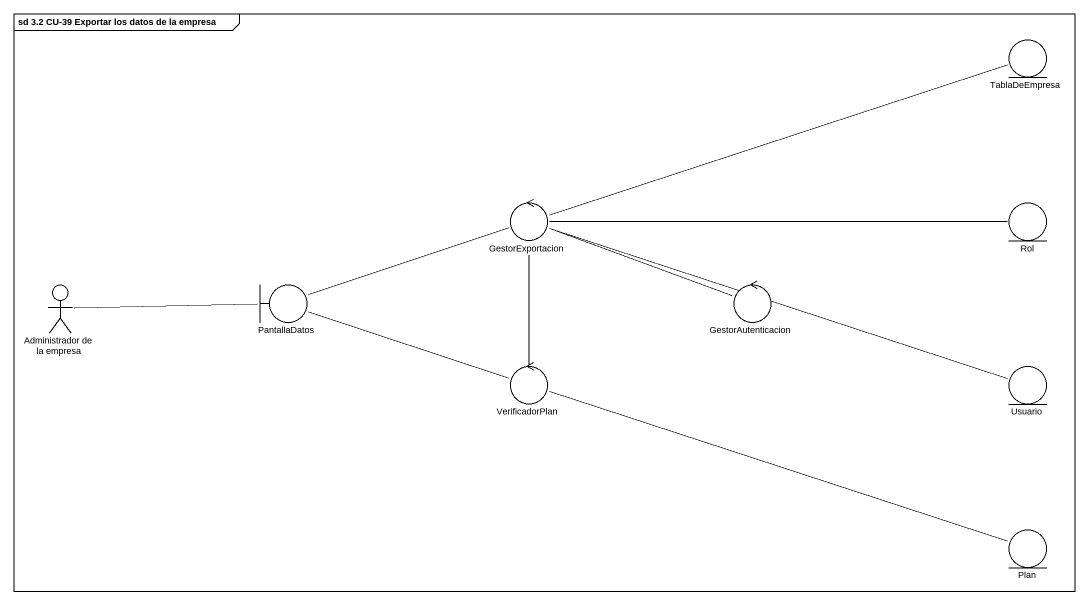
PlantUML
@startuml
mainframe sd 3.2 CU-39 Exportar los datos de la empresa
entity TablaDeEmpresa
control GestorExportacion
entity Rol
actor "Administrador de la empresa" as Administrador_de_la_empresa
boundary PantallaDatos
control GestorAutenticacion
control VerificadorPlan
entity Usuario
entity Plan
GestorExportacion -right- TablaDeEmpresa
GestorExportacion -right- Rol
GestorExportacion -left- PantallaDatos
GestorExportacion -- VerificadorPlan
GestorExportacion -right- Usuario
Administrador_de_la_empresa -right- PantallaDatos
PantallaDatos -right- VerificadorPlan
GestorAutenticacion -left- GestorExportacion
Plan -left- VerificadorPlan
@enduml
